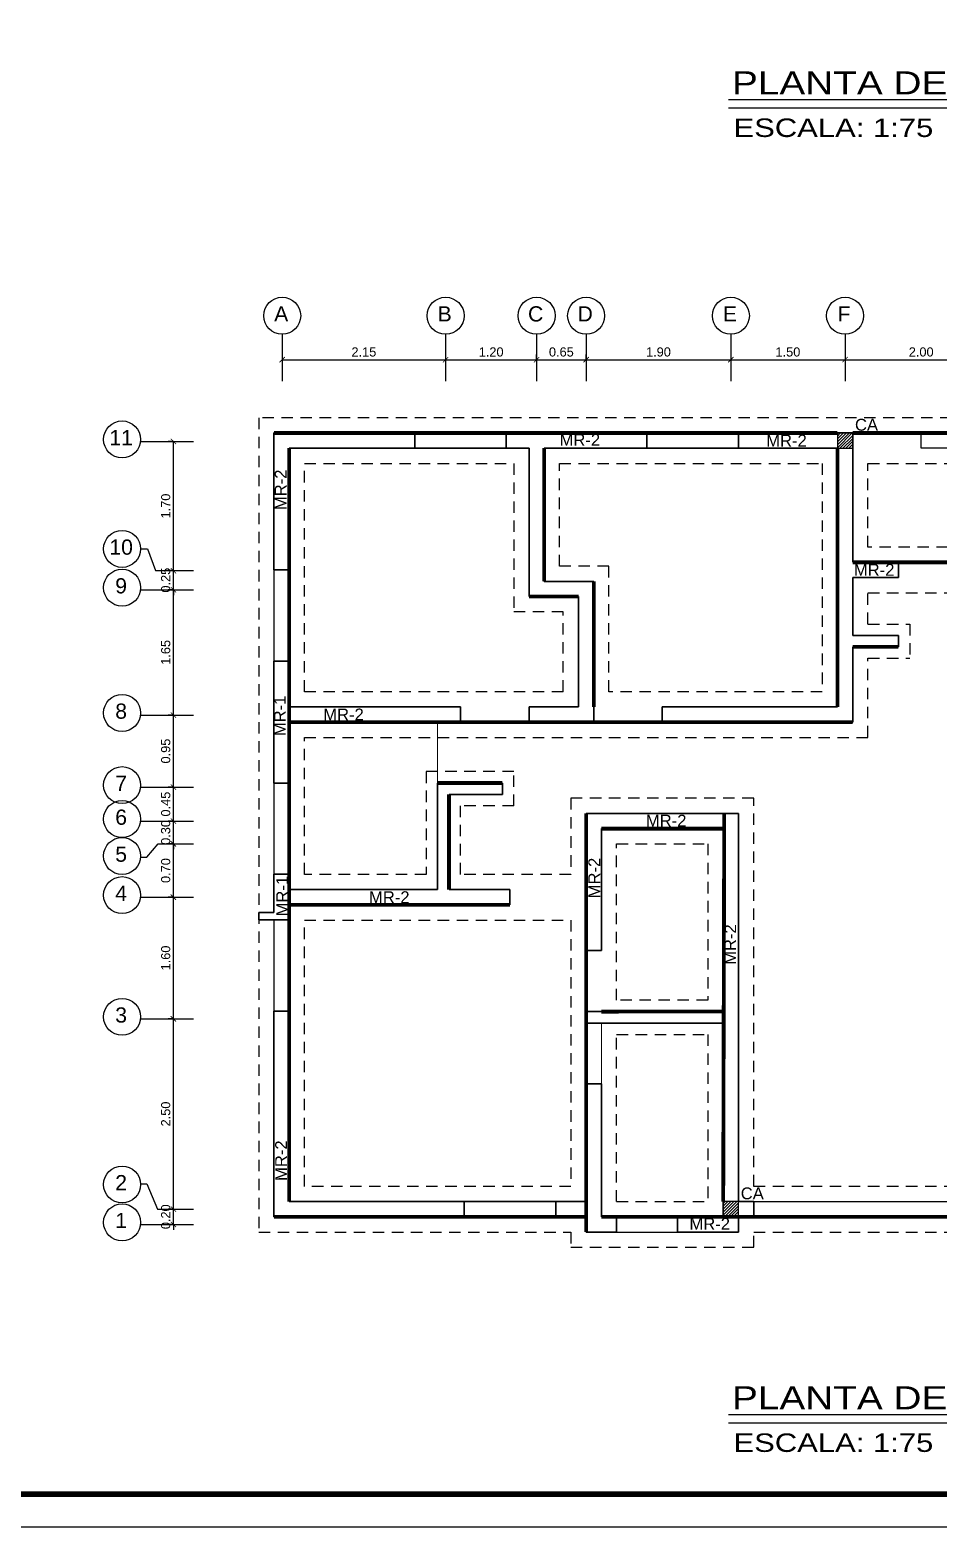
# Model space of a CAD drawing. Header units: feet. Extents: x 317 to 512, y -141 to 162.
# Drawn here: x 408.27 to 420.2, y 57.68 to 77.35 of the extents above; entities that cross this region are included whole.
import ezdxf
from ezdxf.enums import TextEntityAlignment as Align

# ---------------------------------------------------------------- set-up
doc = ezdxf.new("R2010")
doc.units = ezdxf.units.FT
doc.header["$MEASUREMENT"] = 0
doc.linetypes.add('HIDDEN', pattern=[0.375, 0.25, -0.125])
for name, color, linetype, lineweight in [('00-muro15', 210, 'Continuous', 5), ('00-muro20', 1, 'Continuous', 5), ('closet', 8, 'Continuous', 5), ('MB', 8, 'Continuous', 20)]:
    doc.layers.add(name, color=color, linetype=linetype, lineweight=lineweight)
for name, color, linetype in [('00-RELLENO INT', 5, 'Continuous'), ('CIMIENTO', 3, 'HIDDEN'), ('columna', 9, 'Continuous'), ('DIM', 10, 'Continuous'), ('MARCO', 1, 'Continuous'), ('MUROS', 7, 'Continuous'), ('PERT-VENT', 8, 'Continuous'), ('PISO', 8, 'Continuous'), ('TEXTOS', 3, 'Continuous'), ('TEXXT', 2, 'Continuous'), ('VENTANA', 8, 'Continuous')]:
    doc.layers.add(name, color=color, linetype=linetype)
doc.styles.add('DAMIAN', font='arial.ttf', dxfattribs={"height": 0.12})
doc.styles.get("Standard").update_dxf_attribs({"font": 'arial.ttf'})
doc.dimstyles.new('KEILY', dxfattribs={"dimtxt": 0.12, "dimasz": 0.07, "dimexe": 0.07, "dimexo": 0.25, "dimgap": 0.04, "dimtad": 1, "dimzin": 1, "dimdsep": 46, "dimtxsty": 'Standard', "dimblk": 'ARCHTICK', "dimcen": 2.5, "dimclrd": 256, "dimclre": 256, "dimclrt": 7, "dimazin": 0, "dimtfac": 1, "dimtix": 1, "dimtmove": 2, "dimatfit": 1, "dimfxl": 0.35, "dimfxlon": 1, "dimtolj": 1, "dimtzin": 1, "dimarcsym": 0})

# ---------------------------------------------------------------- blocks, each defined once
blk = doc.blocks.new('A$C012446DC')
at = {"layer": 'PISO'}
h = blk.add_hatch(dxfattribs=at)
h.set_pattern_fill('ANSI31', color=256, scale=0.008571, angle=180)
h.set_pattern_definition([(225, (206536.064322, 1154820.960068), (0.0192434059784, -0.0192434059784), [])])
h.paths.add_polyline_path([(0, 0), (0.2, 0), (0.2, 0.2), (0, 0.2)])
at = {"layer": 'columna'}
blk.add_lwpolyline([(0.2, 0.2), (0, 0.2), (0, 0), (0.2, 0)], close=True, dxfattribs=at)
blk = doc.blocks.new('_ArchTick')
at = {"color": 0, "linetype": 'ByBlock', "const_width": 0.15}
blk.add_lwpolyline([(-0.5, -0.5), (0.5, 0.5)], dxfattribs=at)
blk = doc.blocks.new('*D175')
at = {"layer": 'DEFPOINTS', "color": 0, "transparency": 16777216}
for p in [(410.155, 61.857), (410.155, 61.857), (410.155, 61.657)]:
    blk.add_point(p, dxfattribs=at)
at = {"layer": 'DIM', "lineweight": -2, "transparency": 16777216}
for p, q in [((410.155, 61.857), (410.085, 61.857)), ((410.155, 61.857), (410.155, 61.927)), ((410.155, 61.657), (410.155, 61.857)), ((410.155, 61.657), (410.085, 61.657)), ((410.155, 61.657), (410.155, 61.587))]:
    blk.add_line(p, q, dxfattribs=at)
at = {"layer": 'DIM', "lineweight": -2, "transparency": 16777216, "xscale": 0.07, "yscale": 0.07, "zscale": 0.07}
for p, rotation in [((410.155, 61.857), 270), ((410.155, 61.657), 90)]:
    blk.add_blockref('_ArchTick', p, dxfattribs=dict(at, rotation=rotation))
at = {"layer": 'DIM', "color": 7, "transparency": 16777216, "insert": (410.054, 61.757), "char_height": 0.12, "attachment_point": 5, "rotation": 90}
blk.add_mtext('\\A1;0.20', dxfattribs=at)
blk = doc.blocks.new('*D176')
at = {"layer": 'DEFPOINTS', "color": 0, "transparency": 16777216}
for p in [(410.155, 64.357), (410.155, 64.357), (410.155, 61.857)]:
    blk.add_point(p, dxfattribs=at)
at = {"layer": 'DIM', "lineweight": -2, "transparency": 16777216}
for p, q in [((410.155, 64.357), (410.085, 64.357)), ((410.155, 61.857), (410.155, 64.357)), ((410.155, 61.857), (410.085, 61.857))]:
    blk.add_line(p, q, dxfattribs=at)
at = {"layer": 'DIM', "lineweight": -2, "transparency": 16777216, "xscale": 0.07, "yscale": 0.07, "zscale": 0.07}
for p, rotation in [((410.155, 64.357), 90), ((410.155, 61.857), 270)]:
    blk.add_blockref('_ArchTick', p, dxfattribs=dict(at, rotation=rotation))
at = {"layer": 'DIM', "color": 7, "transparency": 16777216, "insert": (410.054, 63.107), "char_height": 0.12, "attachment_point": 5, "rotation": 90}
blk.add_mtext('\\A1;2.50', dxfattribs=at)
blk = doc.blocks.new('*D177')
at = {"layer": 'DEFPOINTS', "color": 0, "transparency": 16777216}
for p in [(410.155, 65.956), (410.155, 65.956), (410.155, 64.357)]:
    blk.add_point(p, dxfattribs=at)
at = {"layer": 'DIM', "lineweight": -2, "transparency": 16777216}
for p, q in [((410.155, 65.956), (410.085, 65.956)), ((410.155, 64.357), (410.155, 65.956)), ((410.155, 64.357), (410.085, 64.357))]:
    blk.add_line(p, q, dxfattribs=at)
at = {"layer": 'DIM', "lineweight": -2, "transparency": 16777216, "xscale": 0.07, "yscale": 0.07, "zscale": 0.07}
for p, rotation in [((410.155, 65.956), 90), ((410.155, 64.357), 270)]:
    blk.add_blockref('_ArchTick', p, dxfattribs=dict(at, rotation=rotation))
at = {"layer": 'DIM', "color": 7, "transparency": 16777216, "insert": (410.054, 65.157), "char_height": 0.12, "attachment_point": 5, "rotation": 90}
blk.add_mtext('\\A1;1.60', dxfattribs=at)
blk = doc.blocks.new('*D178')
at = {"layer": 'DEFPOINTS', "color": 0, "transparency": 16777216}
for p in [(410.155, 66.657), (410.188, 66.657), (410.155, 65.956)]:
    blk.add_point(p, dxfattribs=at)
at = {"layer": 'DIM', "lineweight": -2, "transparency": 16777216}
for p, q in [((410.155, 66.657), (410.085, 66.657)), ((410.155, 65.956), (410.155, 66.657)), ((410.155, 65.956), (410.085, 65.956))]:
    blk.add_line(p, q, dxfattribs=at)
at = {"layer": 'DIM', "lineweight": -2, "transparency": 16777216, "xscale": 0.07, "yscale": 0.07, "zscale": 0.07}
for p, rotation in [((410.155, 66.657), 90), ((410.155, 65.956), 270)]:
    blk.add_blockref('_ArchTick', p, dxfattribs=dict(at, rotation=rotation))
at = {"layer": 'DIM', "color": 7, "transparency": 16777216, "insert": (410.054, 66.306), "char_height": 0.12, "attachment_point": 5, "rotation": 90}
blk.add_mtext('\\A1;0.70', dxfattribs=at)
blk = doc.blocks.new('*D179')
at = {"layer": 'DEFPOINTS', "color": 0, "transparency": 16777216}
for p in [(410.155, 66.957), (410.188, 66.957), (410.188, 66.657)]:
    blk.add_point(p, dxfattribs=at)
at = {"layer": 'DIM', "lineweight": -2, "transparency": 16777216}
for p, q in [((410.155, 66.957), (410.085, 66.957)), ((410.155, 66.957), (410.155, 67.027)), ((410.155, 66.657), (410.155, 66.957)), ((410.155, 66.657), (410.085, 66.657)), ((410.155, 66.657), (410.155, 66.587))]:
    blk.add_line(p, q, dxfattribs=at)
at = {"layer": 'DIM', "lineweight": -2, "transparency": 16777216, "xscale": 0.07, "yscale": 0.07, "zscale": 0.07}
for p, rotation in [((410.155, 66.957), 270), ((410.155, 66.657), 90)]:
    blk.add_blockref('_ArchTick', p, dxfattribs=dict(at, rotation=rotation))
at = {"layer": 'DIM', "color": 7, "transparency": 16777216, "insert": (410.054, 66.807), "char_height": 0.12, "attachment_point": 5, "rotation": 90}
blk.add_mtext('\\A1;0.30', dxfattribs=at)
blk = doc.blocks.new('*D180')
at = {"layer": 'DEFPOINTS', "color": 0, "transparency": 16777216}
for p in [(410.155, 67.402), (410.155, 67.402), (410.188, 66.957)]:
    blk.add_point(p, dxfattribs=at)
at = {"layer": 'DIM', "lineweight": -2, "transparency": 16777216}
for p, q in [((410.155, 67.402), (410.085, 67.402)), ((410.155, 66.957), (410.155, 67.402)), ((410.155, 66.957), (410.085, 66.957))]:
    blk.add_line(p, q, dxfattribs=at)
at = {"layer": 'DIM', "lineweight": -2, "transparency": 16777216, "xscale": 0.07, "yscale": 0.07, "zscale": 0.07}
for p, rotation in [((410.155, 67.402), 90), ((410.155, 66.957), 270)]:
    blk.add_blockref('_ArchTick', p, dxfattribs=dict(at, rotation=rotation))
at = {"layer": 'DIM', "color": 7, "transparency": 16777216, "insert": (410.054, 67.179), "char_height": 0.12, "attachment_point": 5, "rotation": 90}
blk.add_mtext('\\A1;0.45', dxfattribs=at)
blk = doc.blocks.new('*D181')
at = {"layer": 'DEFPOINTS', "color": 0, "transparency": 16777216}
for p in [(410.155, 68.35), (410.155, 68.35), (410.155, 67.402)]:
    blk.add_point(p, dxfattribs=at)
at = {"layer": 'DIM', "lineweight": -2, "transparency": 16777216}
for p, q in [((410.155, 68.35), (410.085, 68.35)), ((410.155, 67.402), (410.155, 68.35)), ((410.155, 67.402), (410.085, 67.402))]:
    blk.add_line(p, q, dxfattribs=at)
at = {"layer": 'DIM', "lineweight": -2, "transparency": 16777216, "xscale": 0.07, "yscale": 0.07, "zscale": 0.07}
for p, rotation in [((410.155, 68.35), 90), ((410.155, 67.402), 270)]:
    blk.add_blockref('_ArchTick', p, dxfattribs=dict(at, rotation=rotation))
at = {"layer": 'DIM', "color": 7, "transparency": 16777216, "insert": (410.054, 67.876), "char_height": 0.12, "attachment_point": 5, "rotation": 90}
blk.add_mtext('\\A1;0.95', dxfattribs=at)
blk = doc.blocks.new('*D182')
at = {"layer": 'DEFPOINTS', "color": 0, "transparency": 16777216}
for p in [(410.155, 69.997), (410.155, 69.997), (410.155, 68.35)]:
    blk.add_point(p, dxfattribs=at)
at = {"layer": 'DIM', "lineweight": -2, "transparency": 16777216}
for p, q in [((410.155, 69.997), (410.085, 69.997)), ((410.155, 68.35), (410.155, 69.997)), ((410.155, 68.35), (410.085, 68.35))]:
    blk.add_line(p, q, dxfattribs=at)
at = {"layer": 'DIM', "lineweight": -2, "transparency": 16777216, "xscale": 0.07, "yscale": 0.07, "zscale": 0.07}
for p, rotation in [((410.155, 69.997), 90), ((410.155, 68.35), 270)]:
    blk.add_blockref('_ArchTick', p, dxfattribs=dict(at, rotation=rotation))
at = {"layer": 'DIM', "color": 7, "transparency": 16777216, "insert": (410.054, 69.173), "char_height": 0.12, "attachment_point": 5, "rotation": 90}
blk.add_mtext('\\A1;1.65', dxfattribs=at)
blk = doc.blocks.new('*D183')
at = {"layer": 'DEFPOINTS', "color": 0, "transparency": 16777216}
for p in [(410.155, 70.247), (410.17, 70.247), (410.155, 69.997)]:
    blk.add_point(p, dxfattribs=at)
at = {"layer": 'DIM', "lineweight": -2, "transparency": 16777216}
for p, q in [((410.155, 70.247), (410.085, 70.247)), ((410.155, 70.247), (410.155, 70.317)), ((410.155, 69.997), (410.155, 70.247)), ((410.155, 69.997), (410.085, 69.997)), ((410.155, 69.997), (410.155, 69.927))]:
    blk.add_line(p, q, dxfattribs=at)
at = {"layer": 'DIM', "lineweight": -2, "transparency": 16777216, "xscale": 0.07, "yscale": 0.07, "zscale": 0.07}
for p, rotation in [((410.155, 70.247), 270), ((410.155, 69.997), 90)]:
    blk.add_blockref('_ArchTick', p, dxfattribs=dict(at, rotation=rotation))
at = {"layer": 'DIM', "color": 7, "transparency": 16777216, "insert": (410.054, 70.122), "char_height": 0.12, "attachment_point": 5, "rotation": 90}
blk.add_mtext('\\A1;0.25', dxfattribs=at)
blk = doc.blocks.new('*D184')
at = {"layer": 'DEFPOINTS', "color": 0, "transparency": 16777216}
for p in [(410.155, 71.944), (410.155, 71.944), (410.17, 70.247)]:
    blk.add_point(p, dxfattribs=at)
at = {"layer": 'DIM', "lineweight": -2, "transparency": 16777216}
for p, q in [((410.155, 71.944), (410.085, 71.944)), ((410.155, 70.247), (410.155, 71.944)), ((410.155, 70.247), (410.085, 70.247))]:
    blk.add_line(p, q, dxfattribs=at)
at = {"layer": 'DIM', "lineweight": -2, "transparency": 16777216, "xscale": 0.07, "yscale": 0.07, "zscale": 0.07}
for p, rotation in [((410.155, 71.944), 90), ((410.155, 70.247), 270)]:
    blk.add_blockref('_ArchTick', p, dxfattribs=dict(at, rotation=rotation))
at = {"layer": 'DIM', "color": 7, "transparency": 16777216, "insert": (410.054, 71.096), "char_height": 0.12, "attachment_point": 5, "rotation": 90}
blk.add_mtext('\\A1;1.70', dxfattribs=at)
blk = doc.blocks.new('*D286')
at = {"layer": 'DEFPOINTS', "color": 0, "transparency": 16777216}
for p in [(411.583, 73.045), (413.729, 73.045), (413.729, 73.019)]:
    blk.add_point(p, dxfattribs=at)
at = {"layer": 'DIM', "lineweight": -2, "transparency": 16777216}
for p, q in [((411.583, 73.019), (411.583, 72.949)), ((411.583, 73.019), (413.729, 73.019)), ((413.729, 73.019), (413.729, 72.949))]:
    blk.add_line(p, q, dxfattribs=at)
at = {"layer": 'DIM', "lineweight": -2, "transparency": 16777216, "xscale": 0.07, "yscale": 0.07, "zscale": 0.07, "rotation": 180}
blk.add_blockref('_ArchTick', (411.583, 73.019), dxfattribs=at)
at = {"layer": 'DIM', "lineweight": -2, "transparency": 16777216, "xscale": 0.07, "yscale": 0.07, "zscale": 0.07}
blk.add_blockref('_ArchTick', (413.729, 73.019), dxfattribs=at)
at = {"layer": 'DIM', "color": 7, "transparency": 16777216, "insert": (412.656, 73.12), "char_height": 0.12, "attachment_point": 5}
blk.add_mtext('\\A1;2.15', dxfattribs=at)
blk = doc.blocks.new('*D287')
at = {"layer": 'DEFPOINTS', "color": 0, "transparency": 16777216}
for p in [(413.729, 73.045), (414.924, 73.019), (414.924, 73.019)]:
    blk.add_point(p, dxfattribs=at)
at = {"layer": 'DIM', "lineweight": -2, "transparency": 16777216}
for p, q in [((413.729, 73.019), (413.729, 72.949)), ((413.729, 73.019), (414.924, 73.019)), ((414.924, 73.019), (414.924, 73.089))]:
    blk.add_line(p, q, dxfattribs=at)
at = {"layer": 'DIM', "lineweight": -2, "transparency": 16777216, "xscale": 0.07, "yscale": 0.07, "zscale": 0.07, "rotation": 180}
blk.add_blockref('_ArchTick', (413.729, 73.019), dxfattribs=at)
at = {"layer": 'DIM', "lineweight": -2, "transparency": 16777216, "xscale": 0.07, "yscale": 0.07, "zscale": 0.07}
blk.add_blockref('_ArchTick', (414.924, 73.019), dxfattribs=at)
at = {"layer": 'DIM', "color": 7, "transparency": 16777216, "insert": (414.327, 73.12), "char_height": 0.12, "attachment_point": 5}
blk.add_mtext('\\A1;1.20', dxfattribs=at)
blk = doc.blocks.new('*D288')
at = {"layer": 'DEFPOINTS', "color": 0, "transparency": 16777216}
for p in [(414.924, 73.019), (415.574, 73.019), (415.574, 73.019)]:
    blk.add_point(p, dxfattribs=at)
at = {"layer": 'DIM', "lineweight": -2, "transparency": 16777216}
for p, q in [((414.924, 73.019), (414.924, 73.089)), ((414.924, 73.019), (415.574, 73.019)), ((415.574, 73.019), (415.574, 73.089))]:
    blk.add_line(p, q, dxfattribs=at)
at = {"layer": 'DIM', "lineweight": -2, "transparency": 16777216, "xscale": 0.07, "yscale": 0.07, "zscale": 0.07, "rotation": 180}
blk.add_blockref('_ArchTick', (414.924, 73.019), dxfattribs=at)
at = {"layer": 'DIM', "lineweight": -2, "transparency": 16777216, "xscale": 0.07, "yscale": 0.07, "zscale": 0.07}
blk.add_blockref('_ArchTick', (415.574, 73.019), dxfattribs=at)
at = {"layer": 'DIM', "color": 7, "transparency": 16777216, "insert": (415.249, 73.12), "char_height": 0.12, "attachment_point": 5}
blk.add_mtext('\\A1;0.65', dxfattribs=at)
blk = doc.blocks.new('*D289')
at = {"layer": 'DEFPOINTS', "color": 0, "transparency": 16777216}
for p in [(415.574, 73.019), (417.474, 73.045), (417.474, 73.019)]:
    blk.add_point(p, dxfattribs=at)
at = {"layer": 'DIM', "lineweight": -2, "transparency": 16777216}
for p, q in [((415.574, 73.019), (415.574, 73.089)), ((415.574, 73.019), (417.474, 73.019)), ((417.474, 73.019), (417.474, 72.949))]:
    blk.add_line(p, q, dxfattribs=at)
at = {"layer": 'DIM', "lineweight": -2, "transparency": 16777216, "xscale": 0.07, "yscale": 0.07, "zscale": 0.07, "rotation": 180}
blk.add_blockref('_ArchTick', (415.574, 73.019), dxfattribs=at)
at = {"layer": 'DIM', "lineweight": -2, "transparency": 16777216, "xscale": 0.07, "yscale": 0.07, "zscale": 0.07}
blk.add_blockref('_ArchTick', (417.474, 73.019), dxfattribs=at)
at = {"layer": 'DIM', "color": 7, "transparency": 16777216, "insert": (416.524, 73.12), "char_height": 0.12, "attachment_point": 5}
blk.add_mtext('\\A1;1.90', dxfattribs=at)
blk = doc.blocks.new('*D290')
at = {"layer": 'DEFPOINTS', "color": 0, "transparency": 16777216}
for p in [(417.474, 73.045), (418.974, 73.045), (418.974, 73.019)]:
    blk.add_point(p, dxfattribs=at)
at = {"layer": 'DIM', "lineweight": -2, "transparency": 16777216}
for p, q in [((417.474, 73.019), (417.474, 72.949)), ((417.474, 73.019), (418.974, 73.019)), ((418.974, 73.019), (418.974, 72.949))]:
    blk.add_line(p, q, dxfattribs=at)
at = {"layer": 'DIM', "lineweight": -2, "transparency": 16777216, "xscale": 0.07, "yscale": 0.07, "zscale": 0.07, "rotation": 180}
blk.add_blockref('_ArchTick', (417.474, 73.019), dxfattribs=at)
at = {"layer": 'DIM', "lineweight": -2, "transparency": 16777216, "xscale": 0.07, "yscale": 0.07, "zscale": 0.07}
blk.add_blockref('_ArchTick', (418.974, 73.019), dxfattribs=at)
at = {"layer": 'DIM', "color": 7, "transparency": 16777216, "insert": (418.224, 73.12), "char_height": 0.12, "attachment_point": 5}
blk.add_mtext('\\A1;1.50', dxfattribs=at)
blk = doc.blocks.new('*D291')
at = {"layer": 'DEFPOINTS', "color": 0, "transparency": 16777216}
for p in [(418.974, 73.045), (420.974, 73.019), (420.974, 73.019)]:
    blk.add_point(p, dxfattribs=at)
at = {"layer": 'DIM', "lineweight": -2, "transparency": 16777216}
for p, q in [((418.974, 73.019), (418.974, 72.949)), ((418.974, 73.019), (420.974, 73.019)), ((420.974, 73.019), (420.974, 73.089))]:
    blk.add_line(p, q, dxfattribs=at)
at = {"layer": 'DIM', "lineweight": -2, "transparency": 16777216, "xscale": 0.07, "yscale": 0.07, "zscale": 0.07, "rotation": 180}
blk.add_blockref('_ArchTick', (418.974, 73.019), dxfattribs=at)
at = {"layer": 'DIM', "lineweight": -2, "transparency": 16777216, "xscale": 0.07, "yscale": 0.07, "zscale": 0.07}
blk.add_blockref('_ArchTick', (420.974, 73.019), dxfattribs=at)
at = {"layer": 'DIM', "color": 7, "transparency": 16777216, "insert": (419.974, 73.12), "char_height": 0.12, "attachment_point": 5}
blk.add_mtext('\\A1;2.00', dxfattribs=at)

msp = doc.modelspace()

# ---------------------------------------------------------------- linework, layer by layer
at = {"layer": '00-muro15', "const_width": 0.05, "elevation": 1.23867}
for points in [[(419.67448, 69.24583), (419.07448, 69.24583)], [(414.47448, 67.4566), (413.62448, 67.4566)], [(413.77448, 67.3066), (413.77448, 66.05616)], [(417.37448, 64.45536), (415.77448, 64.4524)]]:
    msp.add_lwpolyline(points, dxfattribs=at)
at = {"layer": '00-muro20', "elevation": 1.23867}
msp.add_lwpolyline([(418.87448, 72.0566, 0.05, 0.05, 0), (411.47448, 72.0566, 0, 0, 0)], format="xyseb", dxfattribs=at)
at = {"layer": '00-muro20', "const_width": 0.05, "elevation": 1.23867}
for points in [[(422.27448, 72.0566), (419.07448, 72.0566)], [(411.67448, 61.9566), (411.67448, 71.8566)], [(415.02448, 70.1066), (415.02448, 71.8566)], [(418.87448, 71.8566), (418.87448, 68.4566)], [(425.67448, 70.3566), (419.07448, 70.3566)], [(415.67448, 68.4566), (415.67448, 70.1066)], [(414.82448, 69.9066), (415.47448, 69.9066)], [(419.07448, 68.2566), (411.67448, 68.2566)], [(415.57448, 67.0566), (415.57448, 61.5566)], [(417.37448, 61.9566), (417.3879, 67.0566)], [(415.77448, 66.8566), (417.37448, 66.8566)], [(414.57448, 65.85616), (411.68201, 65.85616)], [(415.57448, 61.7566), (411.47448, 61.7566)], [(415.77448, 61.7566), (417.57448, 61.7566)], [(420.87448, 61.7566), (417.57448, 61.7566)]]:
    msp.add_lwpolyline(points, dxfattribs=at)
at = {"layer": '00-RELLENO INT', "elevation": 1.23867}
msp.add_lwpolyline([(422.27448, 71.8566), (419.97448, 71.8566), (419.97448, 72.0566), (419.07448, 72.0566), (419.07448, 70.3566), (419.67448, 70.3566), (419.67448, 70.1566), (419.07448, 70.1566), (419.07448, 69.39583), (419.67448, 69.39583), (419.67448, 69.24583), (419.07448, 69.24583), (419.07448, 68.2566), (416.57448, 68.2566), (416.57448, 68.4566), (418.87448, 68.4566), (418.87448, 71.8566), (415.02448, 71.8566), (415.02448, 70.1066), (415.67448, 70.1066), (415.67448, 68.2566), (414.82448, 68.2566), (414.82448, 68.4566), (415.47448, 68.4566), (415.47448, 69.9066), (414.82448, 69.9066), (414.82448, 71.8566), (411.67448, 71.8566), (411.67448, 68.4566), (413.92448, 68.4566), (413.92448, 68.2566), (411.67448, 68.2566), (411.67368, 66.05616), (413.62448, 66.05616), (413.62448, 67.4566), (414.47448, 67.4566), (414.47448, 67.3066), (413.77448, 67.3066), (413.77448, 66.05616), (414.57448, 66.05616), (414.57448, 65.85616), (411.67448, 65.85616), (411.67448, 61.9566), (415.57448, 61.9566), (415.57448, 63.5024), (415.77448, 63.5024), (415.77448, 61.7566), (417.37448, 61.7566), (417.37448, 64.3024), (415.57448, 64.3024), (415.57448, 64.4524), (417.37448, 64.4524), (417.37448, 66.8566), (415.77448, 66.8566), (415.77448, 65.25536), (415.57448, 65.25536), (415.57448, 67.0566), (417.57448, 67.0566), (417.57448, 61.9566), (421.07448, 61.9566)], dxfattribs=at)
at = {"layer": 'CIMIENTO', "ltscale": 0.6, "extrusion": (-2.36783e-12, 8.94772e-16, -1)}
for p, q in [((411.27448, 72.2566, 1.23867), (411.27448, 61.5566, 1.23867)), ((418.47457, 72.2566, 1.23867), (411.27448, 72.2566, 1.23867)), ((421.8744, 72.2566, 1.23867), (418.47457, 72.2566, 1.23867)), ((411.87448, 71.6566, 1.23867), (414.62448, 71.6566, 1.23867)), ((411.87448, 68.6566, 1.23867), (411.87448, 71.6566, 1.23867)), ((414.62448, 71.6566, 1.23867), (414.62448, 69.7066, 1.23867)), ((415.22448, 70.3066, 1.23867), (415.22448, 71.6566, 1.23867)), ((415.22448, 71.6566, 1.23867), (418.67448, 71.6566, 1.23867)), ((418.67448, 71.6566, 1.23867), (418.67448, 68.6566, 1.23867)), ((419.27448, 70.5566, 1.23867), (419.27448, 71.6566, 1.23867)), ((419.27448, 71.6566, 1.23867), (422.07448, 71.6566, 1.23867)), ((422.07448, 70.5566, 1.23867), (419.27448, 70.5566, 1.23867)), ((415.87448, 70.3066, 1.23867), (415.22448, 70.3066, 1.23867)), ((415.87448, 68.6566, 1.23867), (415.87448, 70.3066, 1.23867)), ((419.27448, 69.9566, 1.23867), (422.07448, 69.9566, 1.23867)), ((419.27448, 69.54583, 1.23867), (419.27448, 69.9566, 1.23867)), ((415.27448, 69.7066, 1.23867), (414.62448, 69.7066, 1.23867)), ((415.27448, 68.6566, 1.23867), (415.27448, 69.7066, 1.23867)), ((419.27448, 69.54583, 1.23867), (419.82448, 69.54583, 1.23867)), ((419.27448, 68.0566, 1.23867), (419.27448, 69.09583, 1.23867)), ((419.27448, 69.09583, 1.23867), (419.82448, 69.09583, 1.23867)), ((415.27448, 68.6566, 1.23867), (411.87448, 68.6566, 1.23867)), ((418.67448, 68.6566, 1.23867), (415.87448, 68.6566, 1.23867)), ((411.87448, 66.25616, 1.23867), (411.87448, 68.0566, 1.23867)), ((411.87448, 68.0566, 1.23867), (419.27448, 68.0566, 1.23867)), ((413.47448, 67.6066, 1.23867), (413.47448, 66.25616, 1.23867)), ((414.62448, 67.6066, 1.23867), (413.47448, 67.6066, 1.23867)), ((413.92448, 66.25616, 1.23867), (413.92448, 67.1566, 1.23867)), ((414.62448, 67.1566, 1.23867), (413.92448, 67.1566, 1.23867)), ((417.77448, 67.2566, 1.23867), (415.37448, 67.2566, 1.23867)), ((415.37448, 67.2566, 1.23867), (415.37448, 66.25616, 1.23867)), ((417.77448, 62.1566, 1.23867), (417.77448, 67.2566, 1.23867)), ((415.97448, 66.6566, 1.23867), (417.17448, 66.6566, 1.23867)), ((415.97448, 64.6024, 1.23867), (415.97448, 66.6566, 1.23867)), ((417.17448, 66.6566, 1.23867), (417.17448, 64.6024, 1.23867)), ((413.47448, 66.25616, 1.23867), (411.87448, 66.25616, 1.23867)), ((415.37448, 66.25616, 1.23867), (413.92448, 66.25616, 1.23867)), ((411.87448, 65.65616, 1.23867), (415.37448, 65.65616, 1.23867)), ((411.87448, 62.1566, 1.23867), (411.87448, 65.65616, 1.23867)), ((415.37448, 65.65616, 1.23867), (415.37448, 62.1566, 1.23867)), ((417.17448, 64.6024, 1.23867), (415.97448, 64.6024, 1.23867)), ((415.97448, 61.9566, 1.23867), (415.97448, 64.1524, 1.23867)), ((415.97448, 64.1524, 1.23867), (417.17448, 64.1524, 1.23867)), ((417.17448, 64.1524, 1.23867), (417.17448, 61.9566, 1.23867)), ((415.37448, 62.1566, 1.23867), (411.87448, 62.1566, 1.23867)), ((420.67448, 62.1566, 1.23867), (417.77448, 62.1566, 1.23867)), ((415.97448, 61.9566, 1.23867), (417.17448, 61.9566, 1.23867)), ((411.27448, 61.5566, 1.23867), (415.37448, 61.5566, 1.23867)), ((415.37448, 61.5566, 1.23867), (415.37448, 61.3566, 1.23867)), ((417.77448, 61.5566, 1.23867), (420.67448, 61.5566, 1.23867)), ((417.77448, 61.3566, 1.23867), (417.77448, 61.5566, 1.23867)), ((415.37448, 61.3566, 1.23867), (417.77448, 61.3566, 1.23867))]:
    msp.add_line(p, q, dxfattribs=at)
at = {"layer": 'CIMIENTO', "ltscale": 0.6}
for p, q in [((419.82448, 69.54583, 1.23867), (419.82448, 69.09583, 1.23867)), ((414.62448, 67.1566, 1.23867), (414.62448, 67.6066, 1.23867))]:
    msp.add_line(p, q, dxfattribs=at)
at = {"layer": 'closet'}
for p, q in [((413.62448, 67.4566, 1.23867), (413.62448, 68.2566, 1.23867)), ((415.77448, 63.5024, 1.23867), (415.77448, 64.3024, 1.23867))]:
    msp.add_line(p, q, dxfattribs=at)
at = {"layer": 'MARCO'}
msp.add_lwpolyline([(387.97006, 99.67954), (452.47006, 99.67954), (452.47006, 57.67954), (387.97006, 57.67954)], close=True, dxfattribs=at)
at = {"layer": 'MARCO', "const_width": 0.075}
msp.add_lwpolyline([(445.29759, 99.24551), (388.40409, 99.24551), (388.40409, 58.11357), (445.29759, 58.11357)], close=True, dxfattribs=at)
at = {"layer": 'MB', "extrusion": (-2.36783e-12, 8.94772e-16, -1)}
for p, q in [((419.97448, 71.8566, 1.23867), (419.97448, 72.0566, 1.23867)), ((422.27448, 72.0566, 1.23867), (419.97448, 72.0566, 1.23867)), ((419.97448, 71.8566, 1.23867), (422.27448, 71.8566, 1.23867))]:
    msp.add_line(p, q, dxfattribs=at)
at = {"layer": 'MUROS', "lineweight": 35, "extrusion": (-2.36783e-12, 8.94772e-16, -1)}
for p, q in [((413.32448, 72.0566, 1.23867), (411.47448, 72.0566, 1.23867)), ((411.47448, 72.0566, 1.23867), (411.47448, 70.2566, 1.23867)), ((413.32448, 71.8566, 1.23867), (413.32448, 72.0566, 1.23867)), ((416.37128, 72.0566, 1.23867), (414.52448, 72.0566, 1.23867)), ((414.52448, 72.0566, 1.23867), (414.52448, 71.8566, 1.23867)), ((416.37128, 71.8566, 1.23867), (416.37128, 72.0566, 1.23867)), ((419.07448, 72.0566, 1.23867), (417.57448, 72.0566, 1.23867)), ((417.57448, 72.0566, 1.23867), (417.57448, 71.8566, 1.23867)), ((419.07448, 70.3566, 1.23867), (419.07448, 72.0566, 1.23867)), ((411.67448, 71.8566, 1.23867), (413.32448, 71.8566, 1.23867)), ((411.67448, 70.2566, 1.23867), (411.67448, 71.8566, 1.23867)), ((414.52448, 71.8566, 1.23867), (414.82448, 71.8566, 1.23867)), ((414.82448, 71.8566, 1.23867), (414.82448, 69.9066, 1.23867)), ((415.02448, 71.8566, 1.23867), (416.37128, 71.8566, 1.23867)), ((415.02448, 70.1066, 1.23867), (415.02448, 71.8566, 1.23867)), ((417.57448, 71.8566, 1.23867), (418.87448, 71.8566, 1.23867)), ((418.87448, 71.8566, 1.23867), (418.87448, 68.4566, 1.23867)), ((411.67448, 70.2566, 1.23867), (411.47448, 70.2566, 1.23867)), ((419.67448, 70.3566, 1.23867), (419.07448, 70.3566, 1.23867)), ((419.67448, 70.1566, 1.23867), (419.67448, 70.3566, 1.23867)), ((415.67448, 70.1066, 1.23867), (415.02448, 70.1066, 1.23867)), ((415.67448, 68.2566, 1.23867), (415.67448, 70.1066, 1.23867)), ((419.07448, 69.39583, 1.23867), (419.07448, 70.1566, 1.23867)), ((419.07448, 70.1566, 1.23867), (419.67448, 70.1566, 1.23867)), ((415.47448, 69.9066, 1.23867), (414.82448, 69.9066, 1.23867)), ((415.47448, 68.4566, 1.23867), (415.47448, 69.9066, 1.23867)), ((419.07448, 69.39583, 1.23867), (419.67448, 69.39583, 1.23867)), ((411.67448, 69.0566, 1.23867), (411.47448, 69.0566, 1.23867)), ((411.47448, 69.0566, 1.23867), (411.47448, 67.4566, 1.23867)), ((411.47448, 69.0566, 1.23867), (411.67448, 69.0566, 1.23867)), ((411.67448, 69.0566, 1.23867), (411.47448, 69.0566, 1.23867)), ((411.67448, 68.4566, 1.23867), (411.67448, 69.0566, 1.23867)), ((419.07448, 68.2566, 1.23867), (419.07448, 69.24583, 1.23867)), ((419.07448, 69.24583, 1.23867), (419.67448, 69.24583, 1.23867)), ((413.92448, 68.4566, 1.23867), (411.67448, 68.4566, 1.23867)), ((413.92448, 68.2566, 1.23867), (413.92448, 68.4566, 1.23867)), ((414.82448, 68.4566, 1.23867), (415.47448, 68.4566, 1.23867)), ((414.82448, 68.4566, 1.23867), (414.82448, 68.2566, 1.23867)), ((418.87448, 68.4566, 1.23867), (416.57448, 68.4566, 1.23867)), ((416.57448, 68.4566, 1.23867), (416.57448, 68.2566, 1.23867)), ((411.67448, 68.2566, 1.23867), (413.92448, 68.2566, 1.23867)), ((411.67448, 67.4566, 1.23867), (411.67448, 68.2566, 1.23867)), ((414.82448, 68.2566, 1.23867), (415.67448, 68.2566, 1.23867)), ((416.57448, 68.2566, 1.23867), (419.07448, 68.2566, 1.23867)), ((411.47448, 67.4566, 1.23867), (411.67448, 67.4566, 1.23867)), ((411.47448, 67.4566, 1.23867), (411.67448, 67.4566, 1.23867)), ((414.47448, 67.4566, 1.23867), (413.62448, 67.4566, 1.23867)), ((413.62448, 67.4566, 1.23867), (413.62448, 66.05616, 1.23867)), ((414.47448, 67.3066, 1.23867), (413.77448, 67.3066, 1.23867)), ((413.77448, 66.05616, 1.23867), (413.77448, 67.3066, 1.23867)), ((417.57448, 67.0566, 1.23867), (415.57448, 67.0566, 1.23867)), ((415.57448, 67.0566, 1.23867), (415.57448, 65.25536, 1.23867)), ((417.57448, 61.9566, 1.23867), (417.57448, 67.0566, 1.23867)), ((415.77448, 66.8566, 1.23867), (417.37448, 66.8566, 1.23867)), ((415.77448, 65.25536, 1.23867), (415.77448, 66.8566, 1.23867)), ((417.37448, 66.8566, 1.23867), (417.37448, 64.4524, 1.23867)), ((413.77448, 66.0566, 1.23867), (413.77448, 66.3566, 1.23867)), ((411.67448, 66.2566, 1.23867), (411.47448, 66.2566, 1.23867)), ((411.47448, 65.7566, 1.23867), (411.47448, 66.2566, 1.23867)), ((411.67368, 66.05616, 1.23867), (411.67368, 66.25328, 1.23867)), ((413.62448, 66.05616, 1.23867), (411.67368, 66.05616, 1.23867)), ((414.57448, 66.05616, 1.23867), (413.77448, 66.05616, 1.23867)), ((414.57448, 65.85616, 1.23867), (414.57448, 66.05616, 1.23867)), ((411.27448, 65.6566, 1.23867), (411.27448, 65.7566, 1.23867)), ((411.67448, 65.85616, 1.23867), (414.57448, 65.85616, 1.23867)), ((415.77448, 65.25536, 1.23867), (415.57448, 65.25536, 1.23867)), ((411.47448, 64.4566, 1.23867), (411.47448, 61.7566, 1.23867)), ((411.67448, 61.9566, 1.23867), (411.67448, 64.4566, 1.23867)), ((415.57448, 64.4524, 1.23867), (415.57448, 64.3024, 1.23867)), ((417.37448, 64.4524, 1.23867), (415.57448, 64.4524, 1.23867)), ((415.57448, 64.3024, 1.23867), (417.37448, 64.3024, 1.23867)), ((417.37448, 64.3024, 1.23867), (417.37448, 61.7566, 1.23867)), ((415.77448, 63.5024, 1.23867), (415.57448, 63.5024, 1.23867)), ((415.57448, 63.5024, 1.23867), (415.57448, 61.9566, 1.23867)), ((415.77448, 61.7566, 1.23867), (415.77448, 63.5024, 1.23867)), ((413.97448, 61.9566, 1.23867), (411.67448, 61.9566, 1.23867)), ((413.97448, 61.7566, 1.23867), (413.97448, 61.9566, 1.23867)), ((415.57448, 61.9566, 1.23867), (415.17448, 61.9566, 1.23867)), ((415.17448, 61.9566, 1.23867), (415.17448, 61.7566, 1.23867)), ((415.17448, 61.9566, 1.23867), (415.17448, 61.7566, 1.23867)), ((417.77448, 61.9566, 1.23867), (417.57448, 61.9566, 1.23867)), ((411.47448, 61.7566, 1.23867), (413.97448, 61.7566, 1.23867)), ((415.57448, 61.7566, 1.23867), (415.17448, 61.7566, 1.23867)), ((415.57448, 61.7566, 1.23867), (415.57448, 61.5566, 1.23867)), ((415.77448, 61.7566, 1.23867), (415.97448, 61.7566, 1.23867)), ((416.77448, 61.7566, 1.23867), (417.37448, 61.7566, 1.23867)), ((417.77448, 61.7566, 1.23867), (417.57448, 61.7566, 1.23867)), ((417.57448, 61.5566, 1.23867), (417.57448, 61.7566, 1.23867)), ((415.57448, 61.5566, 1.23867), (415.97448, 61.5566, 1.23867)), ((416.77448, 61.5566, 1.23867), (417.57448, 61.5566, 1.23867))]:
    msp.add_line(p, q, dxfattribs=at)
at = {"layer": 'MUROS', "lineweight": 35}
for p, q in [((419.67448, 69.39583, 1.23867), (419.67448, 69.24583, 1.23867)), ((414.47448, 67.3066, 1.23867), (414.47448, 67.4566, 1.23867)), ((411.27448, 65.7566, 1.23867), (411.47448, 65.7566, 1.23867)), ((411.67448, 65.6566, 1.23867), (411.67448, 65.85616, 1.23867)), ((411.27448, 65.6566, 1.23867), (411.67448, 65.6566, 1.23867)), ((411.47448, 64.4566, 1.23867), (411.67448, 64.4566, 1.23867)), ((417.77448, 61.9566, 1.23867), (417.77448, 61.7566, 1.23867)), ((415.97448, 61.7566, 1.23867), (415.97448, 61.5566, 1.23867)), ((416.77448, 61.7566, 1.23867), (416.77448, 61.5566, 1.23867))]:
    msp.add_line(p, q, dxfattribs=at)
at = {"layer": 'PERT-VENT', "extrusion": (-2.36783e-12, 8.94772e-16, -1)}
for p, q in [((414.52448, 72.0566, 1.23867), (413.32448, 72.0566, 1.23867)), ((417.57448, 72.0566, 1.23867), (416.37448, 72.0566, 1.23867)), ((413.32448, 71.8566, 1.23867), (414.52448, 71.8566, 1.23867)), ((416.37448, 71.8566, 1.23867), (417.57448, 71.8566, 1.23867)), ((415.17448, 61.9566, 1.23867), (413.97448, 61.9566, 1.23867)), ((413.97448, 61.7566, 1.23867), (415.17448, 61.7566, 1.23867)), ((416.77448, 61.7566, 1.23867), (415.97448, 61.7566, 1.23867)), ((415.97448, 61.5566, 1.23867), (416.77448, 61.5566, 1.23867))]:
    msp.add_line(p, q, dxfattribs=at)
at = {"layer": 'PERT-VENT', "extrusion": (-8.94772e-16, -2.36783e-12, -1)}
for p, q in [((411.47448, 70.2566, 1.23867), (411.47448, 69.0566, 1.23867)), ((411.67448, 69.0566, 1.23867), (411.67448, 70.2566, 1.23867)), ((411.47448, 67.4566, 1.23867), (411.47448, 66.2566, 1.23867)), ((411.67448, 66.2566, 1.23867), (411.67448, 67.4566, 1.23867)), ((411.47448, 65.6566, 1.23867), (411.47448, 64.4566, 1.23867)), ((411.67448, 64.4566, 1.23867), (411.67448, 65.6566, 1.23867))]:
    msp.add_line(p, q, dxfattribs=at)
at = {"layer": 'PISO'}
for p, q in [((419.07448, 72.0566, 1.23867), (419.97448, 72.0566, 1.23867)), ((419.67448, 70.3566, 1.23867), (420.57448, 70.3566, 1.23867))]:
    msp.add_line(p, q, dxfattribs=at)
at = {"layer": 'TEXXT', "color": 4}
for p, q in [((417.44572, 76.43595), (426.72369, 76.43595)), ((417.44572, 59.15713), (426.72369, 59.15713))]:
    msp.add_line(p, q, dxfattribs=at)
at = {"layer": 'TEXXT', "color": 3}
for p, q in [((417.44572, 76.32688), (426.84739, 76.32688)), ((417.44572, 59.04806), (426.84739, 59.04806))]:
    msp.add_line(p, q, dxfattribs=at)
at = {"layer": 'VENTANA'}
for p, q in [((411.58322, 73.35392, 1.23867), (411.58322, 72.73598, 1.23867)), ((413.72948, 73.35392, 1.23867), (413.72948, 72.73598, 1.23867)), ((414.92448, 73.35392, 1.23867), (414.92448, 72.73598, 1.23867)), ((415.57448, 73.35392, 1.23867), (415.57448, 72.73598, 1.23867)), ((417.47448, 73.35392, 1.23867), (417.47448, 72.73598, 1.23867)), ((418.97448, 73.35392, 1.23867), (418.97448, 72.73598, 1.23867)), ((409.72367, 71.94432, 1.23867), (410.41931, 71.94432, 1.23867)), ((409.72376, 70.53349, 1.23867), (409.81605, 70.53349, 1.23867)), ((409.81605, 70.53349, 1.23867), (409.92065, 70.24737, 1.23867)), ((409.92065, 70.24737, 1.23867), (410.41931, 70.24737, 1.23867)), ((409.72367, 69.9966, 1.23867), (410.41931, 69.9966, 1.23867)), ((409.72367, 68.34998, 1.23867), (410.41931, 68.34998, 1.23867)), ((409.72367, 67.4016, 1.23867), (410.41931, 67.4016, 1.23867)), ((409.72367, 66.9566, 1.23867), (410.41931, 66.9566, 1.23867)), ((409.80474, 66.48201, 1.23867), (409.95575, 66.6566, 1.23867)), ((409.95575, 66.6566, 1.23867), (410.41931, 66.6566, 1.23867)), ((409.72327, 66.48201, 1.23867), (409.80474, 66.48201, 1.23867)), ((409.72367, 65.95616, 1.23867), (410.41931, 65.95616, 1.23867)), ((409.72367, 64.3574, 1.23867), (410.41931, 64.3574, 1.23867)), ((409.72356, 62.19084, 1.23867), (409.80533, 62.19084, 1.23867)), ((409.80533, 62.19084, 1.23867), (409.94804, 61.8566, 1.23867)), ((409.94804, 61.8566, 1.23867), (410.41931, 61.8566, 1.23867)), ((409.72367, 61.6566, 1.23867), (410.41931, 61.6566, 1.23867))]:
    msp.add_line(p, q, dxfattribs=at)
for centre in [(411.58322, 73.59681, 1.23867), (413.72948, 73.59681, 1.23867), (414.92448, 73.59681, 1.23867), (415.57448, 73.59681, 1.23867), (417.47448, 73.59681, 1.23867), (418.97448, 73.59681, 1.23867), (409.48088, 71.97111, 1.23867), (409.48088, 70.53254, 1.23867), (409.48088, 70.02339, 1.23867), (409.48088, 68.37677, 1.23867), (409.48088, 67.42839, 1.23867), (409.48088, 66.98339, 1.23867), (409.48088, 66.49745, 1.23867), (409.48088, 65.98296, 1.23867), (409.48088, 64.38419, 1.23867), (409.48088, 62.18086, 1.23867), (409.48088, 61.68339, 1.23867)]:
    msp.add_circle(centre, 0.24289, dxfattribs=at)

# ---------------------------------------------------------------- block references
for p in [(418.87448, 71.8566, 1.23867), (417.37448, 61.7566, 1.23867)]:
    msp.add_blockref('A$C012446DC', p)

# ---------------------------------------------------------------- texts
at = {"layer": 'TEXTOS', "color": 7, "style": 'DAMIAN', "width": 1.2}
for s, height, p in [('PLANTA DE CIMIENTOS, BLOQUE A', 0.3034652, (417.4902, 76.505)), (' ESCALA: 1:75', 0.2427721, (417.39599, 75.94558)), ('PLANTA DE CIMIENTOS, BLOQUE B', 0.3034652, (417.4902, 59.22618)), (' ESCALA: 1:75', 0.2427721, (417.39599, 58.66677))]:
    msp.add_text(s, height=height, dxfattribs=at).set_placement(p)
at = {"layer": 'TEXTOS', "linetype": 'Continuous', "ltscale": 0.9}
for s, p in [('CA', (419.1045, 72.08612, 1.23867)), ('MR-2', (415.22539, 71.88797)), ('MR-2', (417.93888, 71.87776, 1.23867)), ('MR-2', (419.09008, 70.17942, 1.23867)), ('MR-2', (412.12235, 68.27865, 1.23867)), ('MR-2', (416.35919, 66.8838, 1.23867)), ('MR-2', (412.72327, 65.87791, 1.23867)), ('CA', (417.6045, 61.98612, 1.23867)), ('MR-2', (416.93108, 61.58608, 1.23867))]:
    msp.add_text(s, height=0.156, dxfattribs=at).set_placement(p)
for s, p in [('MR-2', (411.64109, 71.04304, 1.23867)), ('MR-1', (411.63038, 68.07198, 1.23867)), ('MR-2', (415.7594, 65.94166)), ('MR-1', (411.66112, 65.70399, 1.23867)), ('MR-2', (417.54436, 65.06715, 1.23867)), ('MR-2', (411.64737, 62.22813, 1.23867))]:
    msp.add_text(s, height=0.156, rotation=90, dxfattribs=at).set_placement(p)
at = {"layer": 'TEXXT', "style": 'DAMIAN'}
for s, p in [('A', (411.57059, 73.52118, 1.23867)), ('B', (413.71685, 73.52118, 1.23867)), ('C', (414.91185, 73.52118, 1.23867)), ('D', (415.56185, 73.52118, 1.23867)), ('E', (417.46185, 73.52118, 1.23867)), ('F', (418.96185, 73.52118, 1.23867)), ('11', (409.46825, 71.89548, 1.23867)), ('10', (409.46825, 70.45691, 1.23867)), ('9', (409.46825, 69.94776, 1.23867)), ('8', (409.46825, 68.30114, 1.23867)), ('7', (409.46825, 67.35276, 1.23867)), ('6', (409.46825, 66.90776, 1.23867)), ('5', (409.46825, 66.42182, 1.23867)), ('4', (409.46825, 65.90732, 1.23867)), ('3', (409.46825, 64.30856, 1.23867)), ('2', (409.46825, 62.10523, 1.23867)), ('1', (409.46825, 61.60776, 1.23867))]:
    msp.add_text(s, height=0.19968, dxfattribs=at).set_placement(p, align=Align.CENTER)

# ---------------------------------------------------------------- dimensions: what is measured, and where the dimension line sits
at = {"layer": 'DIM'}
for base, p1, p2, picture, middle in [((413.72948, 73.01864, 1.23867), (411.58322, 73.04495, 1.23867), (413.72948, 73.04495, 1.23867), '*D286', (412.65635, 73.11991, 1.23867)), ((414.9244830295, 73.0186364179, 1.2386669104), (413.7294830295, 73.0449524513, 1.2386669105), (414.9244830295, 73.0186364179, 1.2386669104), '*D287', (414.3269830295, 73.1199051764, 1.2386669104)), ((415.57448, 73.01864, 1.23867), (414.92448, 73.01864, 1.23867), (415.57448, 73.01864, 1.23867), '*D288', (415.24948, 73.11991, 1.23867)), ((417.47448, 73.01864, 1.23867), (415.57448, 73.01864, 1.23867), (417.47448, 73.04495, 1.23867), '*D289', (416.52448, 73.11991, 1.23867)), ((418.97448, 73.01864, 1.23867), (417.47448, 73.04495, 1.23867), (418.97448, 73.04495, 1.23867), '*D290', (418.22448, 73.11991, 1.23867)), ((420.97448, 73.01864, 1.23867), (418.97448, 73.04495, 1.23867), (420.97448, 73.01864, 1.23867), '*D291', (419.97448, 73.11991, 1.23867))]:
    dim = msp.add_linear_dim(base=base, p1=p1, p2=p2, dimstyle='KEILY', override={"dimfxl": 0.06}, dxfattribs=at)
    dim.commit()
    dim.dimension.update_dxf_attribs({"geometry": picture, "text_midpoint": middle})
for base, p1, p2, picture, middle in [((410.15521, 71.94432, 1.23867), (410.16998, 70.24737, 1.23867), (410.15521, 71.94432, 1.23867), '*D184', (410.05394, 71.09584, 1.23867)), ((410.15521, 70.24737, 1.23867), (410.15521, 69.9966, 1.23867), (410.16998, 70.24737, 1.23867), '*D183', (410.05394, 70.12198, 1.23867)), ((410.15521, 69.9966, 1.23867), (410.15521, 68.34998, 1.23867), (410.15521, 69.9966, 1.23867), '*D182', (410.05394, 69.17329, 1.23867)), ((410.15521, 68.34998, 1.23867), (410.15521, 67.4016, 1.23867), (410.15521, 68.34998, 1.23867), '*D181', (410.05394, 67.87579, 1.23867)), ((410.1552066703, 67.401600823, 1.2386669104), (410.1875264831, 66.956600823, 1.2386669104), (410.1552066703, 67.401600823, 1.2386669104), '*D180', (410.0539379117, 67.179100823, 1.2386669104)), ((410.15521, 66.9566, 1.23867), (410.18753, 66.6566, 1.23867), (410.18753, 66.9566, 1.23867), '*D179', (410.0539, 66.8066, 1.23867)), ((410.15521, 66.6566, 1.23867), (410.15521, 65.95616, 1.23867), (410.18753, 66.6566, 1.23867), '*D178', (410.05394, 66.30638, 1.23867)), ((410.15521, 65.95616, 1.23867), (410.15521, 64.3574, 1.23867), (410.15521, 65.95616, 1.23867), '*D177', (410.05394, 65.15678, 1.23867)), ((410.15521, 64.3574, 1.23867), (410.15521, 61.8566, 1.23867), (410.15521, 64.3574, 1.23867), '*D176', (410.05394, 63.107, 1.23867)), ((410.15521, 61.8566, 1.23867), (410.15521, 61.6566, 1.23867), (410.15521, 61.8566, 1.23867), '*D175', (410.05394, 61.7566, 1.23867))]:
    dim = msp.add_linear_dim(base=base, p1=p1, p2=p2, angle=90, dimstyle='KEILY', override={"dimfxl": 0.06}, dxfattribs=at)
    dim.commit()
    dim.dimension.update_dxf_attribs({"geometry": picture, "text_midpoint": middle})

doc.saveas('drawing.dxf')
